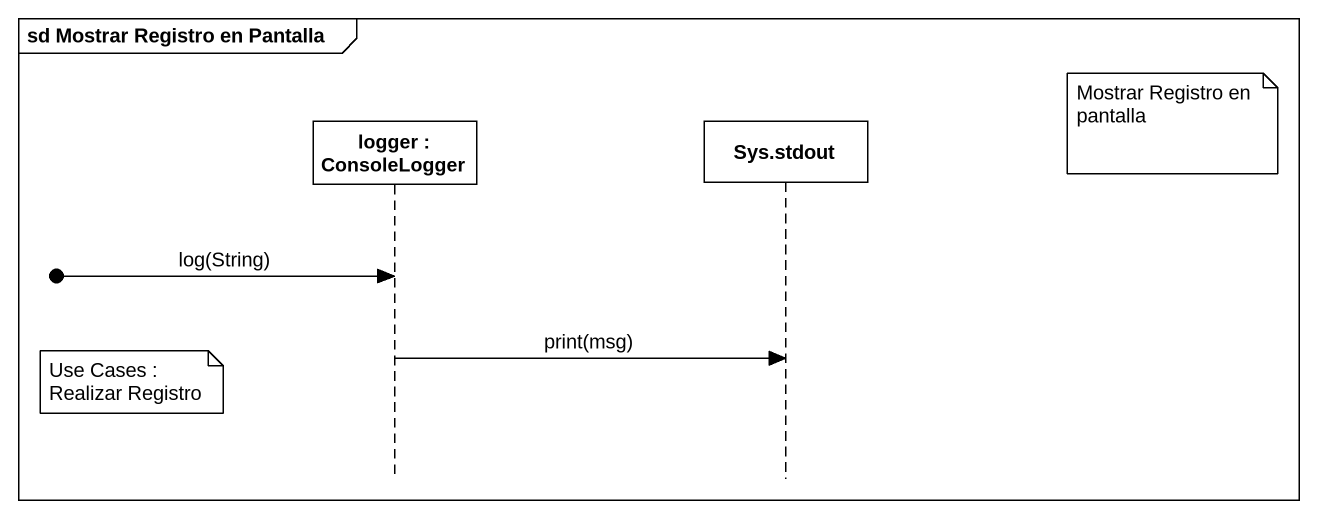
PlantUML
@startuml
mainframe sd Mostrar Registro en Pantalla
hide footbox
participant "logger : ConsoleLogger" as logger
participant "Sys.stdout" as Sys_stdout

note right of Sys_stdout : Mostrar Registro en pantalla
[o-> logger : log(String)
logger -> Sys_stdout : print(msg)
note left of logger : Use Cases : Realizar Registro
@enduml
